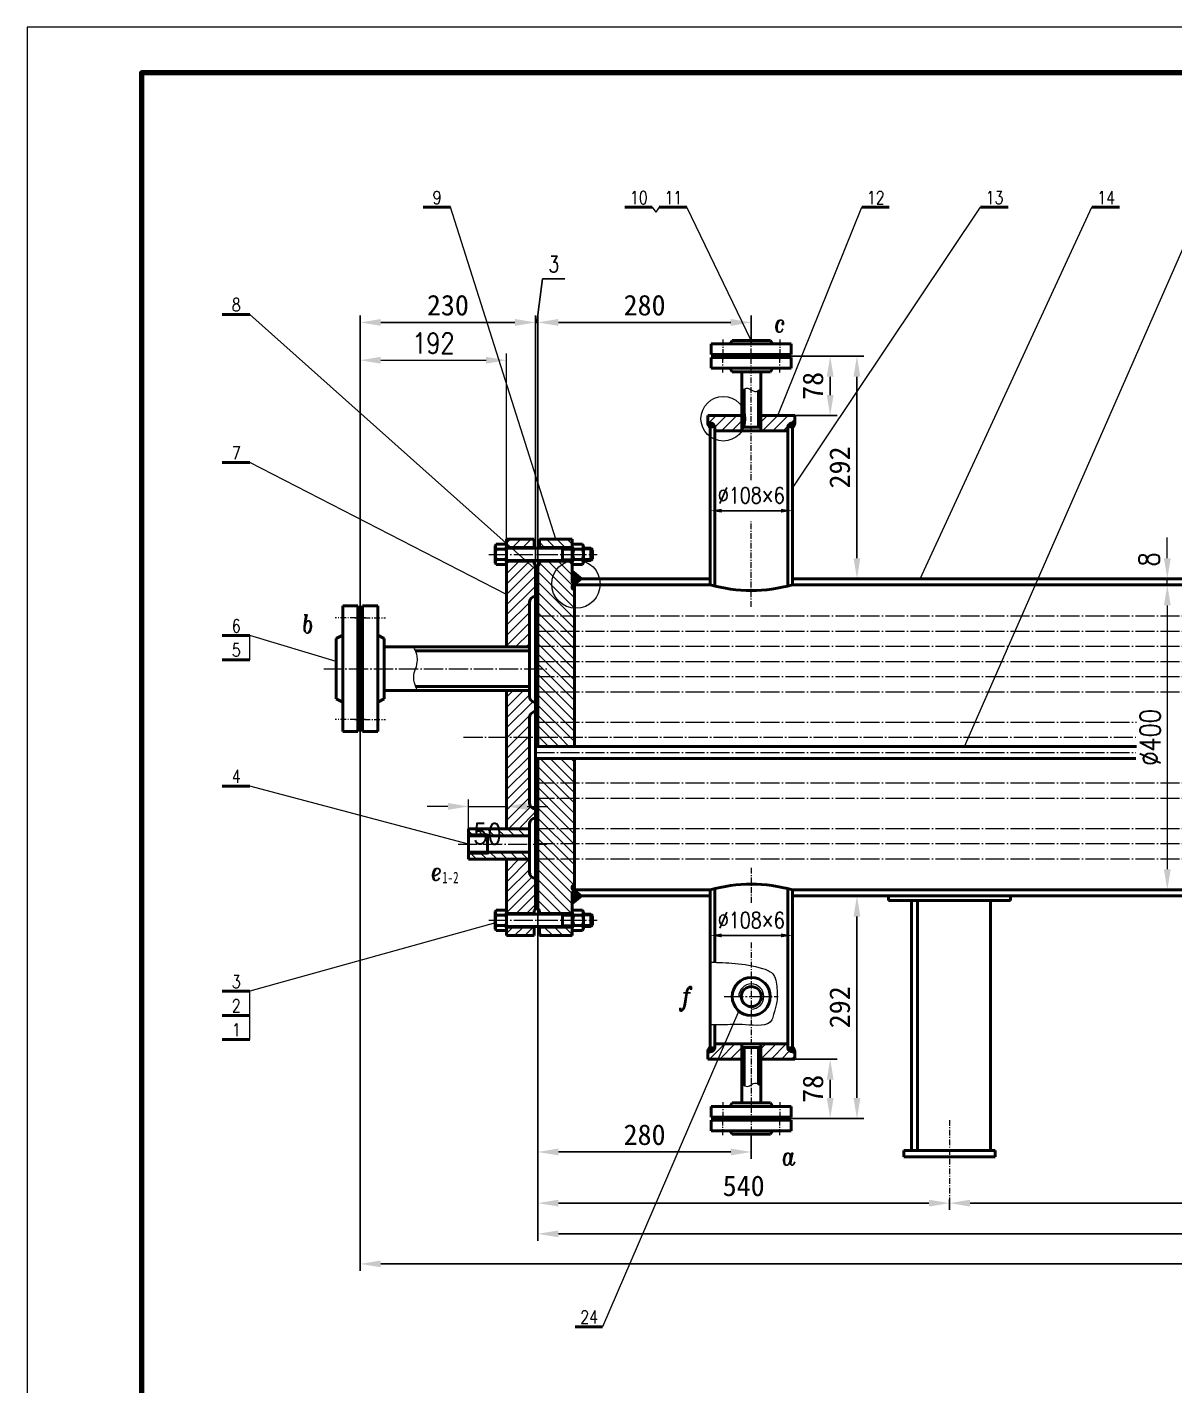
# Model space of a CAD drawing. Extents: x 371 to 17039, y -3325 to 252.
# Drawn here: x 11993 to 13499, y -1530 to 252 of the extents above; entities that cross this region are included whole.
import ezdxf
from ezdxf.enums import TextEntityAlignment as Align

# ---------------------------------------------------------------- set-up
doc = ezdxf.new("R2010")
doc.units = 0
doc.header["$LTSCALE"] = 10
doc.header["$PDMODE"] = 1
doc.linetypes.add('ZXX-L', pattern=[3.28, 2.5, -0.3, 0.18, -0.3])
doc.linetypes.add('ZXX-S', pattern=[1.27, 0.75, -0.2, 0.12, -0.2])
doc.layers.get('Defpoints').update_dxf_attribs({"linetype": 'CONTINUOUS'})
doc.layers.add('5剖面线层', color=2, linetype='CONTINUOUS')
doc.layers.add('7标注层', color=4, linetype='CONTINUOUS')
for name, color, linetype, lineweight in [('A 粗实线', 1, 'CONTINUOUS', 40), ('B 细实线', 7, 'CONTINUOUS', 18), ('C 文 字', 2, 'CONTINUOUS', 20), ('D 短中心线', 3, 'ZXX-S', 18), ('E 长中心线', 3, 'ZXX-L', 18), ('J 标注尺寸', 2, 'CONTINUOUS', 18)]:
    doc.layers.add(name, color=color, linetype=linetype, lineweight=lineweight)
doc.styles.add('ITALICT', font='ITALICT.shx', dxfattribs={"width": 0.7})
doc.styles.add('ROMANC', font='romanc', dxfattribs={"width": 0.7, "height": 6})
doc.styles.get("Standard").update_dxf_attribs({"font": 'SIMFANG.TTF'})
doc.styles.add('TH_GBDIM', font='romans.shx', dxfattribs={"width": 0.8, "bigfont": 'gbcbig.shx'})
doc.styles.add('标题中文', font='SIMFANG.TTF', dxfattribs={"width": 0.7})
doc.dimstyles.new('TH_GBDIM', dxfattribs={"dimscale": 6, "dimtxt": 3.5, "dimasz": 2.5, "dimexe": 2, "dimexo": 0, "dimgap": 1.5, "dimtad": 1, "dimdec": 1, "dimzin": 0, "dimdsep": 46, "dimtxsty": 'TH_GBDIM', "dimcen": 2.5, "dimclrd": 130, "dimclre": 130, "dimclrt": 3, "dimadec": 0, "dimazin": 0, "dimtfac": 0.714286, "dimtdec": 1, "dimtmove": 0, "dimatfit": 3, "dimfxl": 0, "dimtolj": 1, "dimtzin": 0, "dimlwd": -1, "dimlwe": -1, "dimarcsym": 0})
doc.dimstyles.new('通用标注4.0', dxfattribs={"dimscale": 9, "dimtxt": 3, "dimasz": 3, "dimexe": 1, "dimexo": 0, "dimgap": 1, "dimtad": 1, "dimdec": 0, "dimzin": 0, "dimdsep": 46, "dimtxsty": 'Standard', "dimcen": 0, "dimadec": 0, "dimazin": 0, "dimtfac": 0.375, "dimtdec": 0, "dimtmove": 2, "dimatfit": 3, "dimfxl": 0, "dimtzin": 0, "dimarcsym": 0})
pattern_1 = [(45, (8178.803, -489.9), (-6.735192, 6.735192), [])]
pattern_2 = [(45, (8178.8026, -489.90014), (-0.56126601, 0.56126601), []), (135, (8178.8026, -489.90014), (-0.56126601, -0.56126601), [])]
pattern_3 = [(315, (8178.8026, -868.43395), (-0.56126601, -0.56126601), []), (225, (8178.8026, -868.43395), (-0.56126601, 0.56126601), [])]

# ---------------------------------------------------------------- blocks, each defined once
blk = doc.blocks.new('*D40')
at = {"layer": 'C 文 字', "color": 0, "lineweight": -2}
for p, q in [((12663.2, -454.2), (12663.2, -126)), ((12690.2, -135), (12916.2, -135)), ((12943.2, -164.9), (12943.2, -126))]:
    blk.add_line(p, q, dxfattribs=at)
at = {"layer": 'C 文 字', "color": 0}
for points in [[(12690.2, -130.5), (12690.2, -139.5), (12663.2, -135)], [(12916.2, -130.5), (12916.2, -139.5), (12943.2, -135)]]:
    blk.add_solid(points, dxfattribs=at)
at = {"layer": 'Defpoints', "color": 0}
for p in [(12943.2, -135), (12943.2, -164.9), (12663.2, -454.2)]:
    blk.add_point(p, dxfattribs=at)
at = {"layer": 'C 文 字', "color": 0, "insert": (12803.2, -112.5), "char_height": 27, "attachment_point": 5}
blk.add_mtext('280', dxfattribs=at)
blk = doc.blocks.new('*D41')
at = {"layer": 'C 文 字', "color": 0, "lineweight": -2}
for p, q in [((12430.2, -538.2), (12430.2, -126)), ((12457.2, -135), (12633.2, -135)), ((12660.2, -454.2), (12660.2, -126))]:
    blk.add_line(p, q, dxfattribs=at)
at = {"layer": 'C 文 字', "color": 0}
for points in [[(12457.2, -130.5), (12457.2, -139.5), (12430.2, -135)], [(12633.2, -130.5), (12633.2, -139.5), (12660.2, -135)]]:
    blk.add_solid(points, dxfattribs=at)
at = {"layer": 'Defpoints', "color": 0}
for p in [(12660.2, -135), (12660.2, -454.2), (12430.2, -538.2)]:
    blk.add_point(p, dxfattribs=at)
at = {"layer": 'C 文 字', "color": 0, "insert": (12545.2, -112.5), "char_height": 27, "attachment_point": 5}
blk.add_mtext('230', dxfattribs=at)
blk = doc.blocks.new('*D42')
at = {"layer": 'C 文 字', "color": 0, "lineweight": -2}
for p, q in [((12663.2, -904.2), (12663.2, -1232)), ((12943.2, -1197.8), (12943.2, -1232)), ((12916.2, -1223), (12690.2, -1223))]:
    blk.add_line(p, q, dxfattribs=at)
at = {"layer": 'C 文 字', "color": 0}
for points in [[(12690.2, -1218.5), (12690.2, -1227.5), (12663.2, -1223)], [(12916.2, -1218.5), (12916.2, -1227.5), (12943.2, -1223)]]:
    blk.add_solid(points, dxfattribs=at)
at = {"layer": 'Defpoints', "color": 0}
for p in [(12663.2, -904.2), (12943.2, -1197.8), (12663.2, -1223)]:
    blk.add_point(p, dxfattribs=at)
at = {"layer": 'C 文 字', "color": 0, "insert": (12803.2, -1200.5), "char_height": 27, "attachment_point": 5}
blk.add_mtext('280', dxfattribs=at)
blk = doc.blocks.new('*D43')
at = {"layer": 'C 文 字', "color": 0, "lineweight": -2}
for p, q in [((12663.2, -1066.6), (12663.2, -1299.1)), ((12690.2, -1290.1), (13176.2, -1290.1)), ((13203.2, -1285.2), (13203.2, -1299.1))]:
    blk.add_line(p, q, dxfattribs=at)
at = {"layer": 'C 文 字', "color": 0}
for points in [[(12690.2, -1285.6), (12690.2, -1294.6), (12663.2, -1290.1)], [(13176.2, -1285.6), (13176.2, -1294.6), (13203.2, -1290.1)]]:
    blk.add_solid(points, dxfattribs=at)
at = {"layer": 'Defpoints', "color": 0}
for p in [(12663.2, -1066.6), (13203.2, -1285.2), (13203.2, -1290.1)]:
    blk.add_point(p, dxfattribs=at)
at = {"layer": 'C 文 字', "color": 0, "insert": (12933.2, -1267.6), "char_height": 27, "attachment_point": 5}
blk.add_mtext('540', dxfattribs=at)
blk = doc.blocks.new('*D44')
at = {"layer": 'C 文 字', "color": 0, "lineweight": -2}
for p, q in [((13203.2, -1285.2), (13203.2, -1299.1)), ((13230.2, -1290.1), (14191.2, -1290.1)), ((14218.2, -1285.2), (14218.2, -1299.1))]:
    blk.add_line(p, q, dxfattribs=at)
at = {"layer": 'C 文 字', "color": 0}
for points in [[(13230.2, -1285.6), (13230.2, -1294.6), (13203.2, -1290.1)], [(14191.2, -1285.6), (14191.2, -1294.6), (14218.2, -1290.1)]]:
    blk.add_solid(points, dxfattribs=at)
at = {"layer": 'Defpoints', "color": 0}
for p in [(13203.2, -1285.2), (14218.2, -1285.2), (14218.2, -1290.1)]:
    blk.add_point(p, dxfattribs=at)
at = {"layer": 'C 文 字', "color": 0, "insert": (13710.7, -1267.6), "char_height": 27, "attachment_point": 5}
blk.add_mtext('1015', dxfattribs=at)
blk = doc.blocks.new('*D45')
at = {"layer": 'C 文 字', "color": 0, "lineweight": -2}
for p, q in [((14759.2, -904.2), (14759.2, -1339.4)), ((12663.2, -1181.3), (12663.2, -1339.4)), ((12690.2, -1330.4), (14732.2, -1330.4))]:
    blk.add_line(p, q, dxfattribs=at)
at = {"layer": 'C 文 字', "color": 0}
for points in [[(12690.2, -1325.9), (12690.2, -1334.9), (12663.2, -1330.4)], [(14732.2, -1325.9), (14732.2, -1334.9), (14759.2, -1330.4)]]:
    blk.add_solid(points, dxfattribs=at)
at = {"layer": 'Defpoints', "color": 0}
for p in [(14759.2, -904.2), (12663.2, -1181.3), (14759.2, -1330.4)]:
    blk.add_point(p, dxfattribs=at)
at = {"layer": 'C 文 字', "color": 0, "insert": (13711.2, -1307.9), "char_height": 27, "attachment_point": 5}
blk.add_mtext('2096', dxfattribs=at)
blk = doc.blocks.new('*D46')
at = {"layer": 'C 文 字', "color": 0, "lineweight": -2}
for p, q in [((12430.2, -640.2), (12430.2, -1378.8)), ((14800.2, -939.2), (14800.2, -1378.8)), ((12457.2, -1369.8), (14773.2, -1369.8))]:
    blk.add_line(p, q, dxfattribs=at)
at = {"layer": 'C 文 字', "color": 0}
for points in [[(12457.2, -1365.3), (12457.2, -1374.3), (12430.2, -1369.8)], [(14773.2, -1365.3), (14773.2, -1374.3), (14800.2, -1369.8)]]:
    blk.add_solid(points, dxfattribs=at)
at = {"layer": 'Defpoints', "color": 0}
for p in [(12430.2, -640.2), (14800.2, -939.2), (14800.2, -1369.8)]:
    blk.add_point(p, dxfattribs=at)
at = {"layer": 'C 文 字', "color": 0, "insert": (13615.2, -1347.3), "char_height": 27, "attachment_point": 5}
blk.add_mtext('2370', dxfattribs=at)
blk = doc.blocks.new('*D61')
at = {"layer": 'C 文 字', "color": 0, "lineweight": -2}
for p, q in [((12970.8, -179.2), (13055.7, -179.2)), ((13046.7, -206.2), (13046.7, -230.2)), ((13000.2, -257.2), (13055.7, -257.2))]:
    blk.add_line(p, q, dxfattribs=at)
at = {"layer": 'C 文 字', "color": 0}
for points in [[(13042.2, -206.2), (13051.2, -206.2), (13046.7, -179.2)], [(13042.2, -230.2), (13051.2, -230.2), (13046.7, -257.2)]]:
    blk.add_solid(points, dxfattribs=at)
at = {"layer": 'Defpoints', "color": 0}
for p in [(12970.8, -179.2), (13000.2, -257.2), (13046.7, -257.2)]:
    blk.add_point(p, dxfattribs=at)
at = {"layer": 'C 文 字', "color": 0, "insert": (13024.2, -218.2), "char_height": 27, "attachment_point": 5, "rotation": 90}
blk.add_mtext('78', dxfattribs=at)
blk = doc.blocks.new('*D62')
at = {"layer": 'C 文 字', "color": 0, "lineweight": -2}
for p, q in [((13000.2, -1101.2), (13055.7, -1101.2)), ((13046.7, -1152.2), (13046.7, -1128.2)), ((12970.8, -1179.2), (13055.7, -1179.2))]:
    blk.add_line(p, q, dxfattribs=at)
at = {"layer": 'C 文 字', "color": 0}
for points in [[(13042.2, -1128.2), (13051.2, -1128.2), (13046.7, -1101.2)], [(13042.2, -1152.2), (13051.2, -1152.2), (13046.7, -1179.2)]]:
    blk.add_solid(points, dxfattribs=at)
at = {"layer": 'Defpoints', "color": 0}
for p in [(13000.2, -1101.2), (13046.7, -1101.2), (12970.8, -1179.2)]:
    blk.add_point(p, dxfattribs=at)
at = {"layer": 'C 文 字', "color": 0, "insert": (13024.2, -1140.2), "char_height": 27, "attachment_point": 5, "rotation": 90}
blk.add_mtext('78', dxfattribs=at)
blk = doc.blocks.new('*D63')
at = {"layer": 'C 文 字', "color": 0, "lineweight": -2}
for p, q in [((13011.8, -179.2), (13090.8, -179.2)), ((13081.8, -206.2), (13081.8, -444.2)), ((13071.7, -471.2), (13090.8, -471.2))]:
    blk.add_line(p, q, dxfattribs=at)
at = {"layer": 'C 文 字', "color": 0}
for points in [[(13077.3, -206.2), (13086.3, -206.2), (13081.8, -179.2)], [(13077.3, -444.2), (13086.3, -444.2), (13081.8, -471.2)]]:
    blk.add_solid(points, dxfattribs=at)
at = {"layer": 'Defpoints', "color": 0}
for p in [(13011.8, -179.2), (13071.7, -471.2), (13081.8, -471.2)]:
    blk.add_point(p, dxfattribs=at)
at = {"layer": 'C 文 字', "color": 0, "insert": (13059.3, -325.2), "char_height": 27, "attachment_point": 5, "rotation": 90}
blk.add_mtext('292', dxfattribs=at)
blk = doc.blocks.new('*D64')
at = {"layer": 'C 文 字', "color": 0, "lineweight": -2}
for p, q in [((13071.7, -887.2), (13090.8, -887.2)), ((13081.8, -1152.2), (13081.8, -914.2)), ((13011.8, -1179.2), (13090.8, -1179.2))]:
    blk.add_line(p, q, dxfattribs=at)
at = {"layer": 'C 文 字', "color": 0}
for points in [[(13077.3, -914.2), (13086.3, -914.2), (13081.8, -887.2)], [(13077.3, -1152.2), (13086.3, -1152.2), (13081.8, -1179.2)]]:
    blk.add_solid(points, dxfattribs=at)
at = {"layer": 'Defpoints', "color": 0}
for p in [(13071.7, -887.2), (13081.8, -887.2), (13011.8, -1179.2)]:
    blk.add_point(p, dxfattribs=at)
at = {"layer": 'C 文 字', "color": 0, "insert": (13059.3, -1033.2), "char_height": 27, "attachment_point": 5, "rotation": 90}
blk.add_mtext('292', dxfattribs=at)
blk = doc.blocks.new('*D65')
at = {"layer": '7标注层', "color": 130}
for p, q in [((12889.2, -376), (12889.2, -393.9)), ((12904.2, -381.9), (12982.2, -381.9)), ((12997.2, -376), (12997.2, -393.9))]:
    blk.add_line(p, q, dxfattribs=at)
for points in [[(12904.2, -379.4), (12904.2, -384.4), (12889.2, -381.9)], [(12982.2, -379.4), (12982.2, -384.4), (12997.2, -381.9)]]:
    blk.add_solid(points, dxfattribs=at)
at = {"layer": 'Defpoints', "color": 0}
for p in [(12889.2, -376), (12997.2, -376), (12997.2, -381.9)]:
    blk.add_point(p, dxfattribs=at)
at = {"layer": '7标注层', "color": 3, "insert": (12943.2, -361.8), "char_height": 21, "attachment_point": 5, "style": 'TH_GBDIM'}
blk.add_mtext('\\A1;%%c108×6{}{}', dxfattribs=at)
blk = doc.blocks.new('*D66')
at = {"layer": '7标注层', "color": 130}
for p, q in [((12889.2, -944.9), (12889.2, -927)), ((12904.2, -939), (12982.2, -939)), ((12997.2, -944.9), (12997.2, -927))]:
    blk.add_line(p, q, dxfattribs=at)
for points in [[(12904.2, -936.5), (12904.2, -941.5), (12889.2, -939)], [(12982.2, -936.5), (12982.2, -941.5), (12997.2, -939)]]:
    blk.add_solid(points, dxfattribs=at)
at = {"layer": 'Defpoints', "color": 0}
for p in [(12997.2, -939), (12889.2, -944.9), (12997.2, -944.9)]:
    blk.add_point(p, dxfattribs=at)
at = {"layer": '7标注层', "color": 3, "insert": (12943.2, -918.9), "char_height": 21, "attachment_point": 5, "style": 'TH_GBDIM'}
blk.add_mtext('\\A1;%%c108×6{}{}', dxfattribs=at)
blk = doc.blocks.new('*D67')
at = {"layer": 'C 文 字', "color": 0}
for p, q in [((12572.2, -799.2), (12572.2, -760.8)), ((12545.2, -769.8), (12518.2, -769.8)), ((12572.2, -769.8), (12622.2, -769.8)), ((12622.2, -769.4), (12622.2, -778.8)), ((12649.2, -769.8), (12676.2, -769.8))]:
    blk.add_line(p, q, dxfattribs=at)
for points in [[(12545.2, -765.3), (12545.2, -774.3), (12572.2, -769.8)], [(12649.2, -765.3), (12649.2, -774.3), (12622.2, -769.8)]]:
    blk.add_solid(points, dxfattribs=at)
at = {"layer": 'Defpoints', "color": 0}
for p in [(12622.2, -769.4), (12622.2, -769.8), (12572.2, -799.2)]:
    blk.add_point(p, dxfattribs=at)
at = {"layer": 'C 文 字', "color": 0, "insert": (12597.2, -805.8), "char_height": 27, "attachment_point": 5, "style": 'TH_GBDIM'}
blk.add_mtext('50', dxfattribs=at)
blk = doc.blocks.new('*D89')
at = {"layer": 'C 文 字', "color": 0}
for p, q in [((12430.2, -333.6), (12430.2, -175.6)), ((12622.2, -419.2), (12622.2, -175.6)), ((12457.2, -184.6), (12595.2, -184.6))]:
    blk.add_line(p, q, dxfattribs=at)
for points in [[(12457.2, -180.1), (12457.2, -189.1), (12430.2, -184.6)], [(12595.2, -180.1), (12595.2, -189.1), (12622.2, -184.6)]]:
    blk.add_solid(points, dxfattribs=at)
at = {"layer": 'Defpoints', "color": 0}
for p in [(12622.2, -184.6), (12430.2, -333.6), (12622.2, -419.2)]:
    blk.add_point(p, dxfattribs=at)
at = {"layer": 'C 文 字', "color": 0, "insert": (12526.2, -162.1), "char_height": 27, "attachment_point": 5, "style": 'TH_GBDIM'}
blk.add_mtext('192', dxfattribs=at)
blk = doc.blocks.new('*D91')
at = {"layer": 'C 文 字', "color": 0}
for p, q in [((13489, -479.2), (13480, -479.2)), ((13489, -506.2), (13489, -852.2)), ((13489, -879.2), (13480, -879.2))]:
    blk.add_line(p, q, dxfattribs=at)
for points in [[(13484.5, -506.2), (13493.5, -506.2), (13489, -479.2)], [(13484.5, -852.2), (13493.5, -852.2), (13489, -879.2)]]:
    blk.add_solid(points, dxfattribs=at)
at = {"layer": 'Defpoints', "color": 0}
for p in [(13489, -479.2), (13489, -879.2), (13489, -879.2)]:
    blk.add_point(p, dxfattribs=at)
at = {"layer": 'C 文 字', "color": 0, "insert": (13466.5, -679.2), "char_height": 27, "attachment_point": 5, "rotation": 90, "style": 'TH_GBDIM'}
blk.add_mtext('%%c400', dxfattribs=at)
blk = doc.blocks.new('*D92')
at = {"layer": 'C 文 字', "color": 0}
for p, q in [((13489, -444.2), (13489, -417.2)), ((13497.8, -471.2), (13480, -471.2)), ((13497.8, -479.2), (13480, -479.2)), ((13489, -479.2), (13489, -471.2)), ((13489, -506.2), (13489, -533.2))]:
    blk.add_line(p, q, dxfattribs=at)
for points in [[(13484.5, -444.2), (13493.5, -444.2), (13489, -471.2)], [(13484.5, -506.2), (13493.5, -506.2), (13489, -479.2)]]:
    blk.add_solid(points, dxfattribs=at)
at = {"layer": 'Defpoints', "color": 0}
for p in [(13489, -471.2), (13497.8, -471.2), (13497.8, -479.2)]:
    blk.add_point(p, dxfattribs=at)
at = {"layer": 'C 文 字', "color": 0, "insert": (13465, -445.8), "char_height": 27, "attachment_point": 5, "rotation": 90, "style": 'TH_GBDIM'}
blk.add_mtext('8', dxfattribs=at)

msp = doc.modelspace()

# ---------------------------------------------------------------- hatches: boundary and pattern name
at = {"layer": '5剖面线层'}
h = msp.add_hatch(dxfattribs=at)
h.set_pattern_fill('ANSI37', color=256, scale=0.25, style=0)
h.set_pattern_definition(pattern_2)
h.paths.add_polyline_path([(12890.99, -266.98), (12886.18, -265.69, 0.2656545), (12889.18, -272.77), (12895.21, -271.16, 0.2652224)])
h.paths.add_polyline_path([(13000.18, -265.69), (12995.38, -266.98, 0.2652224), (12991.15, -271.16), (12997.18, -272.77, 0.2656545)])
h = msp.add_hatch(dxfattribs=at)
h.set_pattern_fill('ANSI31', color=256, scale=3, style=0)
h.set_pattern_definition(pattern_1)
h.paths.add_polyline_path([(12886.18, -257.17), (12886.18, -265.69), (12890.99, -266.98, -0.3394543), (12895.43, -272.77), (12895.43, -277.17), (12930.68, -277.17), (12930.68, -257.17)])
h.paths.add_polyline_path([(12955.68, -257.17), (12955.68, -277.17), (12990.93, -277.17), (12990.93, -272.77, -0.3394543), (12995.38, -266.98), (13000.18, -265.69), (13000.18, -257.17)])
h = msp.add_hatch(dxfattribs=at)
h.set_pattern_fill('ANSI31', color=256, scale=3, style=0)
h.set_pattern_definition(pattern_1)
h.paths.add_polyline_path([(12658.18, -419.17), (12622.18, -419.17), (12622.18, -430.17), (12658.18, -430.17)])
h.paths.add_polyline_path([(12660.18, -454.17), (12658.18, -452.17), (12658.18, -448.17), (12622.18, -448.17), (12622.18, -560.67), (12652.18, -560.67), (12652.18, -502.17, -0.4142136), (12660.18, -494.17)])
h.paths.add_polyline_path([(12660.18, -633.37, -0.4142136), (12652.18, -625.37), (12652.18, -617.67), (12622.18, -617.67), (12622.18, -679.17), (12652.18, -679.17), (12652.18, -653.37, -0.4142136), (12660.18, -645.37)])
h.paths.add_polyline_path([(12652.18, -679.17), (12622.18, -679.17), (12622.18, -799.17), (12652.18, -799.17), (12652.18, -793.17, -0.4142136), (12660.18, -785.17), (12660.18, -773.17, -0.4142136), (12652.18, -765.17)])
h.paths.add_polyline_path([(12660.18, -864.17, -0.4142136), (12652.18, -856.17), (12652.18, -839.17), (12622.18, -839.17), (12622.18, -910.17), (12658.18, -910.17), (12658.18, -906.17), (12660.18, -904.17)])
h.paths.add_polyline_path([(12658.18, -928.17), (12622.18, -928.17), (12622.18, -939.17), (12658.18, -939.17)])
h = msp.add_hatch(dxfattribs=at)
h.set_pattern_fill('ANSI37', color=256, scale=0.25, style=0)
h.set_pattern_definition(pattern_2)
h.paths.add_polyline_path([(12708.18, -461.17), (12708.18, -474.17, 0.4142136), (12711.18, -477.17), (12711.18, -479.17), (12713.18, -479.17), (12713.18, -477.17), (12720.33, -471.17)])
h.paths.add_polyline_path([(12663.18, -454.17), (12660.18, -454.17), (12660.18, -494.17), (12663.18, -494.17)])
h = msp.add_hatch(dxfattribs=at)
h.set_pattern_fill('ANSI37', color=256, scale=0.25, style=0)
h.set_pattern_definition(pattern_2)
h.paths.add_polyline_path([(12663.18, -633.37), (12660.18, -633.37), (12660.18, -645.37), (12663.18, -645.37)])
h = msp.add_hatch(dxfattribs=at)
h.set_pattern_fill('ANSI37', color=256, scale=0.25, style=0)
h.set_pattern_definition([(45, (8178.8026, -629.70014), (-0.56126601, 0.56126601), []), (135, (8178.8026, -629.70014), (-0.56126601, -0.56126601), [])])
h.paths.add_polyline_path([(12663.18, -773.17), (12660.18, -773.17), (12660.18, -785.17), (12663.18, -785.17)])
h = msp.add_hatch(dxfattribs=at)
h.set_pattern_fill('ANSI31', color=256, scale=3, angle=90, style=0)
h.set_pattern_definition([(135, (8178.803, -489.9), (-6.735192, -6.735192), [])])
h.paths.add_polyline_path([(12652.18, -799.17), (12572.18, -799.17), (12572.18, -806.01), (12596.95, -806.01), (12596.95, -808.45), (12652.18, -808.45)])
h.paths.add_polyline_path([(12652.18, -829.88), (12596.95, -829.88), (12596.95, -832.32), (12572.18, -832.32), (12572.18, -839.17), (12652.18, -839.17)])
h.paths.add_polyline_path([(12596.95, -806.01), (12572.18, -806.01), (12572.18, -808.45), (12596.95, -808.45)])
h.paths.add_polyline_path([(12596.95, -829.88), (12572.18, -829.88), (12572.18, -832.32), (12596.95, -832.32)], flags=16)
h = msp.add_hatch(dxfattribs=at)
h.set_pattern_fill('ANSI37', color=256, scale=0.25, style=0)
h.set_pattern_definition(pattern_3)
h.paths.add_polyline_path([(12708.18, -897.17), (12708.18, -884.17, -0.4142136), (12711.18, -881.17), (12711.18, -879.17), (12713.18, -879.17), (12713.18, -881.17), (12720.33, -887.17)])
h.paths.add_polyline_path([(12663.18, -904.17), (12660.18, -904.17), (12660.18, -864.17), (12663.18, -864.17)])
h = msp.add_hatch(dxfattribs=at)
h.set_pattern_fill('ANSI37', color=256, scale=0.25, style=0)
h.set_pattern_definition(pattern_3)
h.paths.add_polyline_path([(12890.99, -1091.36), (12886.18, -1092.65, -0.2656545), (12889.18, -1085.56), (12895.21, -1087.17, -0.2652224)])
h.paths.add_polyline_path([(13000.18, -1092.65), (12995.38, -1091.36, -0.2652224), (12991.15, -1087.17), (12997.18, -1085.56, -0.2656545)])
h = msp.add_hatch(dxfattribs=at)
h.set_pattern_fill('ANSI31', color=256, scale=3, style=0)
h.set_pattern_definition(pattern_1)
h.paths.add_polyline_path([(12955.68, -1081.17), (12955.68, -1101.17), (13000.18, -1101.17), (13000.18, -1092.65), (12995.38, -1091.36, -0.3394543), (12990.93, -1085.56), (12990.93, -1081.17)])
h.paths.add_polyline_path([(12895.43, -1081.17), (12895.43, -1085.56, -0.3394543), (12890.99, -1091.36), (12886.18, -1092.65), (12886.18, -1101.17), (12930.68, -1101.17), (12930.68, -1081.17)])

# ---------------------------------------------------------------- linework, layer by layer
for p, q in [((12672.06, -430.17), (12665.18, -423.29)), ((12685.53, -430.17), (12674.53, -419.17)), ((12699, -430.17), (12688, -419.17)), ((12708.18, -425.88), (12701.47, -419.17)), ((12711.18, -509.7), (12663.18, -461.7)), ((12711.18, -496.23), (12665.18, -450.23)), ((12708.5, -480.08), (12676.59, -448.17)), ((12708.18, -466.29), (12690.06, -448.17)), ((12708.18, -452.82), (12703.53, -448.17)), ((12711.18, -523.17), (12663.18, -475.17)), ((12711.18, -536.64), (12663.18, -488.64)), ((12711.18, -550.11), (12663.18, -502.11)), ((12711.18, -563.58), (12663.18, -515.58)), ((12711.18, -577.05), (12663.18, -529.05)), ((12711.18, -590.52), (12663.18, -542.52)), ((12711.18, -603.99), (12663.18, -555.99)), ((12711.18, -617.46), (12663.18, -569.46)), ((12711.18, -630.93), (12663.18, -582.93)), ((12711.18, -644.4), (12663.18, -596.4)), ((12711.18, -657.88), (12663.18, -609.88)), ((12711.18, -671.35), (12663.18, -623.35)), ((12705.53, -679.17), (12663.18, -636.82)), ((12692.06, -679.17), (12663.18, -650.29)), ((12678.59, -679.17), (12663.18, -663.76)), ((12665.12, -679.17), (12663.18, -677.23)), ((12663.57, -691.09), (12663.18, -690.7)), ((12677.04, -691.09), (12665.12, -679.17)), ((12690.51, -691.09), (12678.59, -679.17)), ((12703.98, -691.09), (12692.06, -679.17)), ((12711.18, -684.82), (12705.53, -679.17)), ((12711.18, -752.17), (12666.1, -707.09)), ((12711.18, -738.7), (12679.57, -707.09)), ((12711.18, -725.23), (12693.04, -707.09)), ((12711.18, -711.76), (12706.51, -707.09)), ((12711.18, -765.64), (12663.18, -717.64)), ((12711.18, -779.11), (12663.18, -731.11)), ((12711.18, -792.58), (12663.18, -744.58)), ((12711.18, -806.05), (12663.18, -758.05)), ((12711.18, -819.52), (12663.18, -771.52)), ((12711.18, -832.99), (12663.18, -784.99)), ((12711.18, -846.46), (12663.18, -798.46)), ((12711.18, -859.93), (12663.18, -811.93)), ((12710.95, -873.17), (12663.18, -825.4)), ((12708.2, -883.89), (12663.18, -838.87)), ((12708.18, -897.34), (12663.18, -852.34)), ((12707.54, -910.17), (12663.18, -865.81)), ((12694.07, -910.17), (12663.18, -879.28)), ((12680.6, -910.17), (12663.18, -892.75)), ((12667.13, -910.17), (12665.18, -908.22)), ((12669.18, -939.17), (12665.18, -935.16)), ((12682.66, -939.17), (12671.66, -928.17)), ((12696.13, -939.17), (12685.13, -928.17)), ((12708.18, -937.75), (12698.6, -928.17))]:
    msp.add_line(p, q, dxfattribs=at)
at = {"layer": '7标注层', "color": 130}
for p, q in [((12661.68, -135.01), (12669.51, -77.99)), ((12669.51, -77.99), (12698.71, -77.99))]:
    msp.add_line(p, q, dxfattribs=at)
at = {"layer": 'A 粗实线'}
for p, q in [((12512.54, 16.03), (12548.65, 16.03)), ((12777.24, 16.03), (12813.35, 16.03)), ((12822.47, 16.03), (12858.57, 16.03)), ((13088.04, 16.03), (13124.14, 16.03)), ((13243.92, 16.03), (13280.02, 16.03)), ((13390.17, 16.03), (13426.28, 16.03)), ((12249.07, -124.56), (12285.18, -124.56)), ((12914.93, -163.17), (12918.05, -158.6)), ((12918.05, -158.6), (12943.18, -158.6)), ((12968.31, -158.6), (12943.18, -158.6)), ((12971.43, -163.17), (12968.31, -158.6)), ((12890.68, -163.17), (12995.68, -163.17)), ((12890.68, -177.17), (12890.68, -163.17)), ((12890.68, -177.17), (12943.18, -177.17)), ((12915.55, -179.17), (12915.55, -177.17)), ((12943.18, -177.17), (12995.68, -177.17)), ((12970.81, -179.17), (12970.81, -177.17)), ((12995.68, -177.17), (12970.81, -177.17)), ((12995.68, -177.17), (12995.68, -163.17)), ((12890.68, -181.17), (12943.18, -181.17)), ((12890.68, -181.17), (12890.68, -195.17)), ((12890.68, -195.17), (12995.68, -195.17)), ((12914.93, -195.17), (12918.05, -199.74)), ((12915.55, -179.17), (12970.81, -179.17)), ((12915.55, -179.17), (12915.55, -181.17)), ((12915.55, -179.17), (12970.81, -179.17)), ((12943.18, -181.17), (12995.68, -181.17)), ((12971.43, -195.17), (12968.31, -199.74)), ((12970.81, -179.17), (12970.81, -181.17)), ((12995.68, -181.17), (12970.81, -181.17)), ((12995.68, -181.17), (12995.68, -195.17)), ((12918.05, -199.74), (12943.18, -199.74)), ((12930.68, -277.17), (12930.68, -199.74)), ((12968.31, -199.74), (12943.18, -199.74)), ((12955.68, -277.17), (12955.68, -199.74)), ((12933.68, -272.17), (12933.68, -222.65)), ((12952.68, -272.17), (12952.68, -224.2)), ((12886.18, -257.17), (12930.68, -257.17)), ((12886.18, -265.69), (12886.18, -257.17)), ((12890.99, -266.98), (12886.18, -265.69)), ((13000.18, -257.17), (12955.68, -257.17)), ((12995.38, -266.98), (13000.18, -265.69)), ((13000.18, -265.69), (13000.18, -257.17)), ((12895.21, -271.16), (12889.18, -272.77)), ((12889.18, -272.77), (12889.18, -479.17)), ((12895.18, -271.17), (12895.18, -480.75)), ((12895.43, -277.17), (12895.43, -272.77)), ((12895.43, -277.17), (12943.18, -277.17)), ((12930.68, -272.17), (12955.68, -272.17)), ((12990.93, -277.17), (12943.18, -277.17)), ((12990.93, -277.17), (12990.93, -272.77)), ((12991.15, -271.16), (12997.18, -272.77)), ((12991.18, -271.17), (12991.18, -480.75)), ((12997.18, -272.77), (12997.18, -479.17)), ((12249.07, -318.83), (12285.18, -318.83)), ((12607.38, -427.48), (12608.43, -425.67)), ((12607.38, -439.17), (12607.38, -427.48)), ((12621.14, -425.67), (12608.43, -425.67)), ((12622.18, -427.48), (12621.14, -425.67)), ((12622.18, -419.17), (12622.18, -560.67)), ((12658.18, -419.17), (12622.18, -419.17)), ((12622.18, -439.17), (12622.18, -427.48)), ((12658.18, -419.17), (12658.18, -431.17)), ((12665.18, -419.17), (12665.18, -431.17)), ((12665.18, -419.17), (12708.18, -419.17)), ((12708.18, -419.17), (12708.18, -474.17)), ((12708.18, -427.48), (12709.23, -425.67)), ((12708.18, -439.17), (12708.18, -427.48)), ((12721.94, -425.67), (12709.23, -425.67)), ((12722.98, -427.48), (12721.94, -425.67)), ((12722.98, -439.17), (12722.98, -427.48)), ((12607.38, -439.17), (12607.38, -450.86)), ((12621.14, -432.42), (12608.43, -432.42)), ((12658.18, -430.17), (12622.18, -430.17)), ((12622.18, -431.17), (12708.18, -431.17)), ((12622.18, -439.17), (12622.18, -450.86)), ((12665.18, -430.17), (12708.18, -430.17)), ((12695.56, -431.17), (12695.56, -447.17)), ((12708.18, -439.17), (12708.18, -450.86)), ((12721.94, -432.42), (12709.23, -432.42)), ((12732.88, -431.17), (12722.98, -431.17)), ((12722.98, -439.17), (12722.98, -450.86)), ((12732.88, -431.17), (12734.88, -433.17)), ((12732.88, -439.17), (12732.88, -431.17)), ((12732.88, -439.17), (12732.88, -447.17)), ((12732.88, -447.17), (12734.88, -445.17)), ((12734.88, -439.17), (12734.88, -433.17)), ((12734.88, -439.17), (12734.88, -445.17)), ((12607.38, -450.86), (12608.43, -452.67)), ((12621.14, -445.92), (12608.43, -445.92)), ((12621.14, -452.67), (12608.43, -452.67)), ((12622.18, -450.86), (12621.14, -452.67)), ((12622.18, -447.17), (12708.18, -447.17)), ((12658.18, -448.17), (12622.18, -448.17)), ((12658.18, -447.17), (12658.18, -452.17)), ((12660.18, -454.17), (12658.18, -452.17)), ((12663.18, -454.17), (12660.18, -454.17)), ((12660.18, -454.17), (12660.18, -679.17)), ((12663.18, -454.17), (12665.18, -452.17)), ((12663.18, -454.17), (12663.18, -679.17)), ((12665.18, -447.17), (12665.18, -452.17)), ((12665.18, -448.17), (12708.18, -448.17)), ((12708.18, -450.86), (12709.23, -452.67)), ((12708.18, -461.17), (12720.33, -471.17)), ((12721.94, -445.92), (12709.23, -445.92)), ((12721.94, -452.67), (12709.23, -452.67)), ((12722.98, -450.86), (12721.94, -452.67)), ((12732.88, -447.17), (12722.98, -447.17)), ((12711.18, -479.17), (12710.18, -479.17)), ((12711.18, -477.17), (12711.18, -479.17)), ((12711.18, -477.17), (12711.18, -477.17)), ((12711.18, -479.17), (12889.18, -479.17)), ((12711.18, -479.17), (12711.18, -679.17)), ((12713.18, -477.17), (12720.33, -471.17)), ((12713.18, -477.17), (12713.18, -479.17)), ((12720.33, -471.17), (12889.18, -471.17)), ((12997.18, -471.17), (14702.03, -471.17)), ((12997.18, -479.17), (14712.18, -479.17)), ((12663.18, -494.17), (12660.18, -494.17)), ((12708.18, -481.17), (12708.18, -483.17)), ((12711.18, -485.17), (12710.18, -485.17)), ((12407.18, -671.67), (12407.18, -506.67)), ((12427.18, -506.67), (12407.18, -506.67)), ((12427.18, -671.67), (12427.18, -506.67)), ((12433.18, -671.67), (12433.18, -506.67)), ((12433.18, -506.67), (12453.18, -506.67)), ((12453.18, -671.67), (12453.18, -506.67)), ((12652.18, -502.17), (12652.18, -625.37)), ((12249.07, -545.77), (12285.18, -545.77)), ((12407.18, -545.34), (12398.74, -549.56)), ((12398.74, -549.56), (12398.74, -589.17)), ((12427.18, -538.17), (12430.18, -538.17)), ((12430.18, -640.17), (12430.18, -538.17)), ((12433.18, -538.17), (12430.18, -538.17)), ((12430.18, -538.17), (12430.18, -538.17)), ((12430.18, -640.17), (12430.18, -538.17)), ((12430.18, -538.17), (12430.18, -538.17)), ((12453.18, -545.34), (12461.62, -549.56)), ((12461.62, -549.56), (12461.62, -589.17)), ((12461.62, -560.67), (12652.18, -560.67)), ((12502.68, -565.67), (12652.18, -565.67)), ((12249.07, -577.37), (12285.18, -577.37)), ((12398.74, -628.78), (12398.74, -589.17)), ((12461.62, -628.78), (12461.62, -589.17)), ((12461.62, -617.67), (12652.18, -617.67)), ((12502.93, -612.67), (12652.18, -612.67)), ((12622.18, -617.67), (12622.18, -679.17)), ((12407.18, -633), (12398.74, -628.78)), ((12427.18, -640.17), (12430.18, -640.17)), ((12433.18, -640.17), (12430.18, -640.17)), ((12453.18, -633), (12461.62, -628.78)), ((12660.18, -633.37), (12663.18, -633.37)), ((12652.18, -653.37), (12652.18, -679.17)), ((12660.18, -645.37), (12663.18, -645.37)), ((12407.18, -671.67), (12427.18, -671.67)), ((12453.18, -671.67), (12433.18, -671.67)), ((12622.18, -799.17), (12622.18, -679.17)), ((12652.18, -765.17), (12652.18, -679.17)), ((12660.18, -904.17), (12660.18, -679.17)), ((12660.18, -691.09), (13448.44, -691.09)), ((12663.18, -691.09), (12663.18, -679.17)), ((12711.18, -691.09), (12711.18, -679.17)), ((12660.18, -707.09), (13447.89, -707.09)), ((12663.18, -904.17), (12663.18, -707.09)), ((12711.18, -879.17), (12711.18, -707.09)), ((12249.07, -743.17), (12285.18, -743.17)), ((12660.18, -773.17), (12663.18, -773.17)), ((12652.18, -799.17), (12572.18, -799.17)), ((12572.18, -839.17), (12572.18, -799.17)), ((12652.18, -856.17), (12652.18, -793.17)), ((12660.18, -785.17), (12663.18, -785.17)), ((12652.18, -808.45), (12572.18, -808.45)), ((12596.95, -832.32), (12596.95, -806.01)), ((12652.18, -829.88), (12572.18, -829.88)), ((12652.18, -839.17), (12572.18, -839.17)), ((12622.18, -939.17), (12622.18, -839.17)), ((12663.18, -864.17), (12660.18, -864.17)), ((12711.18, -873.17), (12710.18, -873.17)), ((12708.18, -877.17), (12708.18, -875.17)), ((12708.18, -939.17), (12708.18, -884.17)), ((12708.18, -897.17), (12720.33, -887.17)), ((12711.18, -879.17), (12710.18, -879.17)), ((12711.18, -879.17), (12889.18, -879.17)), ((12711.18, -881.17), (12711.18, -879.17)), ((12711.18, -881.17), (12711.18, -881.17)), ((12713.18, -881.17), (12713.18, -879.17)), ((12713.18, -881.17), (12720.33, -887.17)), ((12720.33, -887.17), (12889.18, -887.17)), ((12889.18, -1085.56), (12889.18, -879.17)), ((12895.18, -974.3), (12895.18, -877.58)), ((12991.18, -1087.17), (12991.18, -877.58)), ((12997.18, -1085.56), (12997.18, -879.17)), ((12997.18, -879.17), (14712.18, -879.17)), ((12997.18, -887.17), (14702.03, -887.17)), ((13123.18, -887.17), (13123.18, -893.17)), ((13283.18, -893.17), (13283.18, -887.17)), ((12607.38, -907.48), (12608.43, -905.67)), ((12607.38, -919.17), (12607.38, -907.48)), ((12621.14, -905.67), (12608.43, -905.67)), ((12622.18, -907.48), (12621.14, -905.67)), ((12622.18, -919.17), (12622.18, -907.48)), ((12660.18, -904.17), (12658.18, -906.17)), ((12658.18, -911.17), (12658.18, -906.17)), ((12663.18, -904.17), (12660.18, -904.17)), ((12663.18, -904.17), (12665.18, -906.17)), ((12665.18, -911.17), (12665.18, -906.17)), ((12708.18, -907.48), (12709.23, -905.67)), ((12708.18, -919.17), (12708.18, -907.48)), ((12721.94, -905.67), (12709.23, -905.67)), ((12722.98, -907.48), (12721.94, -905.67)), ((12722.98, -919.17), (12722.98, -907.48)), ((13123.18, -893.17), (13283.18, -893.17)), ((13153.18, -1221.17), (13153.18, -893.17)), ((13161.18, -1221.17), (13161.18, -893.17)), ((13257.18, -1221.17), (13257.18, -893.17)), ((12607.38, -919.17), (12607.38, -930.86)), ((12621.14, -912.42), (12608.43, -912.42)), ((12621.14, -925.92), (12608.43, -925.92)), ((12658.18, -910.17), (12622.18, -910.17)), ((12622.18, -911.17), (12708.18, -911.17)), ((12622.18, -919.17), (12622.18, -930.86)), ((12665.18, -910.17), (12708.18, -910.17)), ((12695.56, -927.17), (12695.56, -911.17)), ((12708.18, -919.17), (12708.18, -930.86)), ((12721.94, -912.42), (12709.23, -912.42)), ((12721.94, -925.92), (12709.23, -925.92)), ((12732.88, -911.17), (12722.98, -911.17)), ((12722.98, -919.17), (12722.98, -930.86)), ((12732.88, -911.17), (12734.88, -913.17)), ((12732.88, -919.17), (12732.88, -911.17)), ((12732.88, -919.17), (12732.88, -927.17)), ((12732.88, -927.17), (12734.88, -925.17)), ((12734.88, -919.17), (12734.88, -913.17)), ((12734.88, -919.17), (12734.88, -925.17)), ((12607.38, -930.86), (12608.43, -932.67)), ((12621.14, -932.67), (12608.43, -932.67)), ((12622.18, -930.86), (12621.14, -932.67)), ((12622.18, -927.17), (12708.18, -927.17)), ((12658.18, -928.17), (12622.18, -928.17)), ((12658.18, -939.17), (12622.18, -939.17)), ((12658.18, -939.17), (12658.18, -927.17)), ((12665.18, -939.17), (12665.18, -927.17)), ((12665.18, -928.17), (12708.18, -928.17)), ((12665.18, -939.17), (12708.18, -939.17)), ((12708.18, -930.86), (12709.23, -932.67)), ((12721.94, -932.67), (12709.23, -932.67)), ((12722.98, -930.86), (12721.94, -932.67)), ((12732.88, -927.17), (12722.98, -927.17)), ((12249.07, -1012.3), (12285.18, -1012.3)), ((12249.07, -1043.91), (12285.18, -1043.91)), ((12895.18, -1087.17), (12895.18, -1056.23)), ((12249.07, -1075.51), (12285.18, -1075.51)), ((12895.18, -1087.17), (12889.18, -1085.56)), ((12895.43, -1081.17), (12943.18, -1081.17)), ((12895.43, -1081.17), (12895.43, -1085.56)), ((12930.68, -1081.17), (12930.68, -1158.6)), ((12930.68, -1086.17), (12955.68, -1086.17)), ((12933.68, -1086.17), (12933.68, -1135.68)), ((12990.93, -1081.17), (12943.18, -1081.17)), ((12952.68, -1086.17), (12952.68, -1134.13)), ((12955.68, -1081.17), (12955.68, -1158.6)), ((12990.93, -1081.17), (12990.93, -1085.56)), ((12991.18, -1087.17), (12997.18, -1085.56)), ((12890.99, -1091.36), (12886.18, -1092.65)), ((12886.18, -1092.65), (12886.18, -1101.17)), ((12886.18, -1101.17), (12930.68, -1101.17)), ((13000.18, -1101.17), (12955.68, -1101.17)), ((12995.38, -1091.36), (13000.18, -1092.65)), ((13000.18, -1092.65), (13000.18, -1101.17)), ((12890.68, -1163.17), (12995.68, -1163.17)), ((12890.68, -1177.17), (12890.68, -1163.17)), ((12914.93, -1163.17), (12918.05, -1158.6)), ((12918.05, -1158.6), (12943.18, -1158.6)), ((12968.31, -1158.6), (12943.18, -1158.6)), ((12971.43, -1163.17), (12968.31, -1158.6)), ((12995.68, -1177.17), (12995.68, -1163.17)), ((12890.68, -1177.17), (12943.18, -1177.17)), ((12890.68, -1181.17), (12943.18, -1181.17)), ((12890.68, -1181.17), (12890.68, -1195.17)), ((12915.55, -1179.17), (12915.55, -1177.17)), ((12915.55, -1179.17), (12970.81, -1179.17)), ((12915.55, -1179.17), (12970.81, -1179.17)), ((12915.55, -1179.17), (12915.55, -1181.17)), ((12943.18, -1177.17), (12995.68, -1177.17)), ((12943.18, -1181.17), (12995.68, -1181.17)), ((12970.81, -1179.17), (12970.81, -1177.17)), ((12995.68, -1177.17), (12970.81, -1177.17)), ((12970.81, -1179.17), (12970.81, -1181.17)), ((12995.68, -1181.17), (12970.81, -1181.17)), ((12995.68, -1181.17), (12995.68, -1195.17)), ((12890.68, -1195.17), (12995.68, -1195.17)), ((12914.93, -1195.17), (12918.05, -1199.74)), ((12918.05, -1199.74), (12943.18, -1199.74)), ((12968.31, -1199.74), (12943.18, -1199.74)), ((12971.43, -1195.17), (12968.31, -1199.74)), ((13143.18, -1221.17), (13143.18, -1229.17)), ((13263.18, -1221.17), (13143.18, -1221.17)), ((13143.18, -1229.17), (13263.18, -1229.17)), ((13263.18, -1229.17), (13263.18, -1221.17)), ((12712.04, -1452.25), (12748.14, -1452.25))]:
    msp.add_line(p, q, dxfattribs=at)
at = {"layer": 'A 粗实线', "color": 5, "lineweight": 120}
msp.add_lwpolyline([(12143.24, -3251.73), (16979.24, -3251.73), (16979.24, 192.27), (12143.24, 192.27)], close=True, dxfattribs=at)
at = {"layer": 'A 粗实线'}
for radius in [25, 13.12]:
    msp.add_circle((12943.18, -1019.17), radius, dxfattribs=at)
for centre, radius, start, end in [((12893.88, -266.61), 7.75, 173.19117, 232.70021), ((12889.43, -272.77), 6, 0, 75), ((12996.93, -272.77), 6, 105, 180), ((12992.48, -266.61), 7.75, 307.29979, 6.80883), ((12637.38, -423.72), 30.23, 187.1415, 196.72342), ((12592.18, -423.72), 30.23, 343.27658, 352.8585), ((12738.18, -423.72), 30.23, 187.1415, 196.72342), ((12692.98, -423.72), 30.23, 343.27658, 352.8585), ((12629.72, -439.17), 22.34, 162.41205, 180), ((12629.72, -439.17), 22.34, 180, 197.58795), ((12599.84, -439.17), 22.34, 0, 17.58795), ((12599.84, -439.17), 22.34, 342.41205, 0), ((12731.52, -439.17), 22.34, 162.41205, 180), ((12731.52, -439.17), 22.34, 180, 197.58795), ((12700.64, -439.17), 22.34, 0, 17.58795), ((12700.64, -439.17), 22.34, 342.41205, 0), ((12637.38, -454.62), 30.23, 163.27658, 172.8585), ((12592.18, -454.62), 30.23, 7.1415, 16.72342), ((12738.18, -454.62), 30.23, 163.27658, 172.8585), ((12692.98, -454.62), 30.23, 7.1415, 16.72342), ((12711.18, -474.17), 3, 180, 270), ((12710.18, -481.17), 2, 90, 180), ((12943.18, -286.59), 200, 254.33573, 285.66427), ((12660.18, -502.17), 8, 90, 180), ((12710.18, -483.17), 2, 180, 270), ((12660.18, -625.37), 8, 180, 270), ((12660.18, -653.37), 8, 90, 180), ((12660.18, -765.17), 8, 180, 270), ((12660.18, -793.17), 8, 90, 180), ((12660.18, -856.17), 8, 180, 270), ((12710.18, -875.17), 2, 90, 180), ((12943.18, -1071.74), 200, 74.33573, 105.66427), ((12710.18, -877.17), 2, 180, 270), ((12711.18, -884.17), 3, 90, 180), ((12637.38, -903.72), 30.23, 187.1415, 196.72342), ((12592.18, -903.72), 30.23, 343.27658, 352.8585), ((12738.18, -903.72), 30.23, 187.1415, 196.72342), ((12692.98, -903.72), 30.23, 343.27658, 352.8585), ((12629.72, -919.17), 22.34, 162.41205, 180), ((12629.72, -919.17), 22.34, 180, 197.58795), ((12637.38, -934.62), 30.23, 163.27658, 172.8585), ((12599.84, -919.17), 22.34, 0, 17.58795), ((12599.84, -919.17), 22.34, 342.41205, 0), ((12592.18, -934.62), 30.23, 7.1415, 16.72342), ((12738.18, -934.62), 30.23, 163.27658, 172.8585), ((12731.52, -919.17), 22.34, 162.41205, 180), ((12731.52, -919.17), 22.34, 180, 197.58795), ((12700.64, -919.17), 22.34, 0, 17.58795), ((12700.64, -919.17), 22.34, 342.41205, 0), ((12692.98, -934.62), 30.23, 7.1415, 16.72342), ((12893.88, -1091.73), 7.75, 127.29979, 186.80883), ((12889.43, -1085.56), 6, 285, 360), ((12996.93, -1085.56), 6, 180, 255), ((12992.48, -1091.73), 7.75, 353.19117, 52.70021)]:
    msp.add_arc(centre, radius, start, end, dxfattribs=at)
at = {"layer": 'B 细实线'}
for p, q in [((12813.35, 16.03), (12817.91, 9.63)), ((12822.47, 16.03), (12817.91, 9.63)), ((12695.56, -433.17), (12708.18, -433.17)), ((12695.56, -445.17), (12708.18, -445.17)), ((12734.88, -433.17), (12722.98, -433.17)), ((12734.88, -445.17), (12722.98, -445.17)), ((12285.18, -577.37), (12285.18, -545.77)), ((12596.95, -806.01), (12572.18, -806.01)), ((12596.95, -832.32), (12572.18, -832.32)), ((12695.56, -913.17), (12708.18, -913.17)), ((12695.56, -925.17), (12708.18, -925.17)), ((12734.88, -913.17), (12722.98, -913.17)), ((12734.88, -925.17), (12722.98, -925.17)), ((12285.18, -1043.91), (12285.18, -1012.3)), ((12285.18, -1075.51), (12285.18, -1043.91))]:
    msp.add_line(p, q, dxfattribs=at)
msp.add_lwpolyline([(11993.24, -3311.73), (17039.24, -3311.73), (17039.24, 252.27), (11993.24, 252.27)], close=True, dxfattribs=at)
msp.add_lwpolyline([(12505.18, -617.67, -0.051394), (12501.32, -607.81, -0.0747555), (12500.43, -600.57, -0.0891729), (12502.81, -589.17, 0.0891729), (12505.18, -577.77, 0.0747555), (12504.3, -570.52, 0.051394), (12500.43, -560.67)], format="xyb", dxfattribs=at)
msp.add_arc((12943.18, -1019.17), 16.48, 270, 180, dxfattribs=at)
for points in [[(12930.68, -224.69), (12938.4, -221.28), (12947.8, -225.72), (12955.68, -222.06)], [(12889.18, -974.11), (12921.86, -975.74), (12957.77, -982.26), (12970.83, -988.78), (12976.81, -1008.36), (12976.27, -1028.47), (12972.46, -1042.6), (12970.28, -1049.67), (12935.46, -1056.19), (12904.45, -1056.19), (12889.18, -1056.19)], [(12930.68, -1133.65), (12938.4, -1137.05), (12947.8, -1132.62), (12955.68, -1136.27)]]:
    msp.add_spline(points, degree=3, dxfattribs=at)
at = {"layer": 'C 文 字'}
for p, q in [((12686.68, -419.17), (12548.65, 16.03)), ((12943.18, -158.6), (12858.57, 16.03)), ((12978, -257.17), (13088.04, 16.03)), ((12997.18, -352.17), (13243.92, 16.03)), ((13164.91, -471.17), (13390.17, 16.03)), ((13222.76, -691.09), (13533.46, 16.03)), ((12662.2, -460.71), (12285.18, -124.56)), ((12660.18, -135.01), (12663.18, -135.01)), ((12622.18, -491.75), (12285.18, -318.83)), ((12398.74, -579.76), (12285.18, -545.77)), ((12572.18, -819.17), (12285.18, -743.17)), ((12607.64, -922.58), (12285.18, -1012.3)), ((12926.69, -1037.95), (12748.14, -1452.25))]:
    msp.add_line(p, q, dxfattribs=at)
for centre, radius in [((12906.45, -261.36), 29.25), ((12713.18, -478.17), 31.73)]:
    msp.add_circle(centre, radius, dxfattribs=at)
at = {"layer": 'D 短中心线'}
for p, q in [((12905.68, -157.53), (12905.68, -183.09)), ((12980.68, -157.53), (12980.68, -183.09)), ((12905.68, -200.8), (12905.68, -175.24)), ((12943.18, -341.67), (12943.18, -164.87)), ((12980.68, -200.8), (12980.68, -175.24)), ((12943.18, -507.87), (12943.18, -395.92)), ((12437.18, -522.42), (12397.18, -522.42)), ((12423.18, -522.42), (12463.18, -522.42)), ((12437.18, -655.92), (12397.18, -655.92)), ((12423.18, -655.92), (12463.18, -655.92)), ((12943.18, -850.47), (12943.18, -897.47)), ((12943.18, -948.17), (12943.18, -1197.81)), ((12905.68, -1157.53), (12905.68, -1183.09)), ((12980.68, -1157.53), (12980.68, -1183.09)), ((12905.68, -1200.8), (12905.68, -1175.24)), ((12980.68, -1200.8), (12980.68, -1175.24)), ((13203.18, -1181.17), (13203.18, -1285.17))]:
    msp.add_line(p, q, dxfattribs=at)
at = {"layer": 'E 长中心线'}
for p, q in [((12598.98, -439.17), (12740.86, -439.17)), ((12660.18, -519.82), (14762.18, -519.82)), ((12660.18, -539.74), (14761.9, -539.74)), ((12660.18, -559.66), (14762.18, -559.66)), ((12660.18, -579.57), (14761.9, -579.57)), ((12382.63, -589.17), (12677.01, -589.17)), ((12660.18, -599.49), (14762.18, -599.49)), ((12660.18, -619.41), (14761.9, -619.41)), ((12660.18, -659.25), (13448.44, -659.25)), ((12565.81, -679.17), (13447.89, -679.17)), ((12660.18, -699.09), (13447.89, -699.09)), ((12660.18, -738.92), (14761.9, -738.92)), ((12660.18, -758.84), (14762.18, -758.84)), ((12660.18, -798.68), (14762.18, -798.68)), ((12558.5, -819.17), (12674.84, -819.17)), ((12660.18, -818.6), (14761.9, -818.6)), ((12660.18, -838.52), (14762.18, -838.52)), ((12598.98, -919.17), (12740.86, -919.17)), ((12907.81, -1019.17), (12978.55, -1019.17))]:
    msp.add_line(p, q, dxfattribs=at)

# ---------------------------------------------------------------- texts
at = {"layer": '7标注层', "color": 3, "insert": (12684.11, -58.49), "char_height": 21, "attachment_point": 5, "style": 'TH_GBDIM'}
msp.add_mtext('\\A1;3{}{}', dxfattribs=at)
at = {"layer": 'C 文 字', "style": 'ROMANC', "width": 0.8}
for s, height, p in [('9', 16.94, (12530.99, 28.74)), ('10', 16.936, (12795.69, 28.74)), ('11', 16.936, (12840.92, 28.74)), ('12', 16.936, (13106.48, 28.74)), ('13', 16.936, (13262.36, 28.74)), ('14', 16.936, (13408.62, 28.74)), ('8', 16.94, (12267.52, -111.85)), ('7', 16.94, (12267.52, -306.12)), ('6', 16.94, (12267.52, -533.06)), ('5', 16.94, (12267.52, -564.66)), ('4', 16.94, (12267.52, -730.47)), ('3', 16.94, (12267.52, -999.59)), ('2', 16.94, (12267.52, -1031.2)), ('1', 16.94, (12267.52, -1062.8)), ('24', 16.936, (12730.48, -1439.54))]:
    msp.add_text(s, height=height, dxfattribs=at).set_placement(p, align=Align.MIDDLE)
at = {"layer": 'C 文 字', "style": 'ITALICT', "width": 0.8}
for s, p in [('c', (12973.11, -147.87)), ('b', (12353.25, -542.56)), ('e', (12522.54, -867.08)), ('f', (12850.99, -1030.13)), ('a', (12982.87, -1240.49))]:
    msp.add_text(s, height=24, dxfattribs=at).set_placement(p)
at = {"layer": 'J 标注尺寸', "style": '标题中文', "width": 0.7}
msp.add_text('1-2', height=15.12, dxfattribs=at).set_placement((12537.64, -870.53))

# ---------------------------------------------------------------- dimensions: what is measured, and where the dimension line sits
at = {"layer": '7标注层'}
for base, p1, p2, picture, middle in [((12997.18, -381.91), (12889.18, -375.97), (12997.18, -375.97), '*D65', (12943.18, -361.83)), ((12997.18, -938.98), (12889.18, -944.92), (12997.18, -944.92), '*D66', (12943.18, -918.9))]:
    dim = msp.add_linear_dim(base=base, p1=p1, p2=p2, text='%%c108×6{}{}', dimstyle='TH_GBDIM', override={"dimgap": 1.5, "dimtad": 1, "dimjust": 0, "dimse1": 0, "dimse2": 0, "dimsd1": 0, "dimsd2": 0, "dimclrt": 3, "dimtvp": 0}, dxfattribs=at)
    dim.commit()
    dim.dimension.update_dxf_attribs({"geometry": picture, "text_midpoint": middle})
at = {"layer": 'C 文 字'}
for base, p1, p2, override, picture, middle in [((12660.18, -135.01), (12430.18, -538.17), (12660.18, -454.21), {"dimtmove": 1, "dimatfit": 3}, '*D41', (12545.18, -112.51)), ((12943.18, -135.01), (12663.18, -454.17), (12943.18, -164.87), {"dimtmove": 1, "dimatfit": 3}, '*D40', (12803.18, -112.51)), ((12622.18, -184.57), (12430.18, -333.59), (12622.18, -419.17), {"dimtxsty": 'TH_GBDIM', "dimlwd": 65535, "dimlwe": 65535}, '*D89', (12526.18, -162.07)), ((12622.18, -769.79), (12572.18, -799.17), (12622.18, -769.36), {"dimtxsty": 'TH_GBDIM', "dimlwd": 65535, "dimlwe": 65535}, '*D67', (12597.18, -805.79))]:
    dim = msp.add_linear_dim(base=base, p1=p1, p2=p2, dimstyle='通用标注4.0', override=override, dxfattribs=at)
    dim.commit()
    dim.dimension.update_dxf_attribs({"geometry": picture, "text_midpoint": middle})
for base, p1, p2, angle, picture, middle in [((13046.69, -257.17), (12970.81, -179.17), (13000.18, -257.17), 90, '*D61', (13024.19, -218.17)), ((13081.84, -471.17), (13011.75, -179.17), (13071.7, -471.17), 90, '*D63', (13059.34, -325.17)), ((13081.84, -887.17), (13011.75, -1179.17), (13071.7, -887.17), 270, '*D64', (13059.34, -1033.17)), ((13046.69, -1101.17), (12970.81, -1179.17), (13000.18, -1101.17), 270, '*D62', (13024.19, -1140.17))]:
    dim = msp.add_linear_dim(base=base, p1=p1, p2=p2, angle=angle, dimstyle='通用标注4.0', dxfattribs=at)
    dim.commit()
    dim.dimension.update_dxf_attribs({"geometry": picture, "text_midpoint": middle})
dim = msp.add_linear_dim(base=(13489.04, -471.17), p1=(13497.78, -479.17), p2=(13497.78, -471.17), angle=90, dimstyle='通用标注4.0', override={"dimtxsty": 'TH_GBDIM', "dimlwd": 65535, "dimlwe": 65535}, dxfattribs=at)
dim.commit()
dim.dimension.update_dxf_attribs({"geometry": '*D92', "text_midpoint": (13465.04, -445.76), "dimtype": 160})
dim = msp.add_linear_dim(base=(13489.04, -879.17), p1=(13489.04, -479.17), p2=(13489.04, -879.17), angle=90, text='%%c<>', dimstyle='通用标注4.0', override={"dimtxsty": 'TH_GBDIM', "dimlwd": 65535, "dimlwe": 65535}, dxfattribs=at)
dim.commit()
dim.dimension.update_dxf_attribs({"geometry": '*D91', "text_midpoint": (13466.54, -679.17)})
for base, p1, p2, picture, middle in [((14800.18, -1369.82), (12430.18, -640.17), (14800.18, -939.17), '*D46', (13615.18, -1347.32)), ((12663.18, -1222.95), (12943.18, -1197.81), (12663.18, -904.17), '*D42', (12803.18, -1200.45)), ((14759.18, -1330.38), (12663.18, -1181.3), (14759.18, -904.17), '*D45', (13711.18, -1307.88)), ((13203.18, -1290.05), (12663.18, -1066.56), (13203.18, -1285.17), '*D43', (12933.18, -1267.55)), ((14218.18, -1290.05), (13203.18, -1285.17), (14218.18, -1285.17), '*D44', (13710.68, -1267.55))]:
    dim = msp.add_linear_dim(base=base, p1=p1, p2=p2, dimstyle='通用标注4.0', dxfattribs=at)
    dim.commit()
    dim.dimension.update_dxf_attribs({"geometry": picture, "text_midpoint": middle})

doc.saveas('drawing.dxf')
